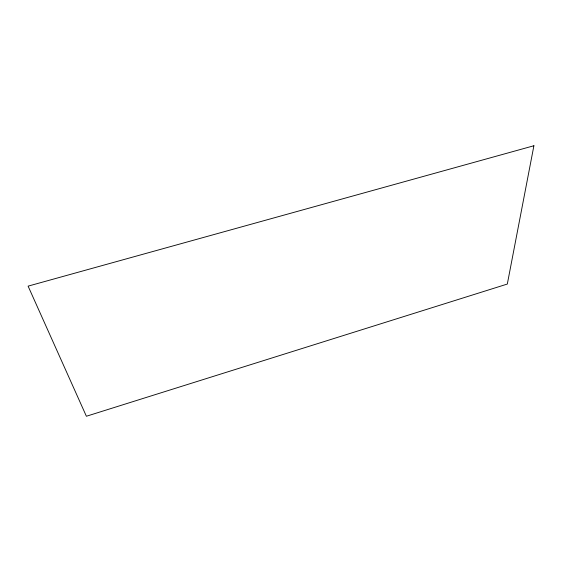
<?xml version="1.0" encoding="UTF-8"?>
<svg xmlns="http://www.w3.org/2000/svg" width="562" height="562" viewBox="0 0 562 562"><rect width="100%" height="100%" fill="white"/><g stroke="black" fill="none" stroke-linecap="round" stroke-linejoin="round"><path stroke-width="0.84" d="M533.9 145.748L507.317 284.056L86.386 416.252L28.1 286.135L533.9 145.748"/></g></svg>
